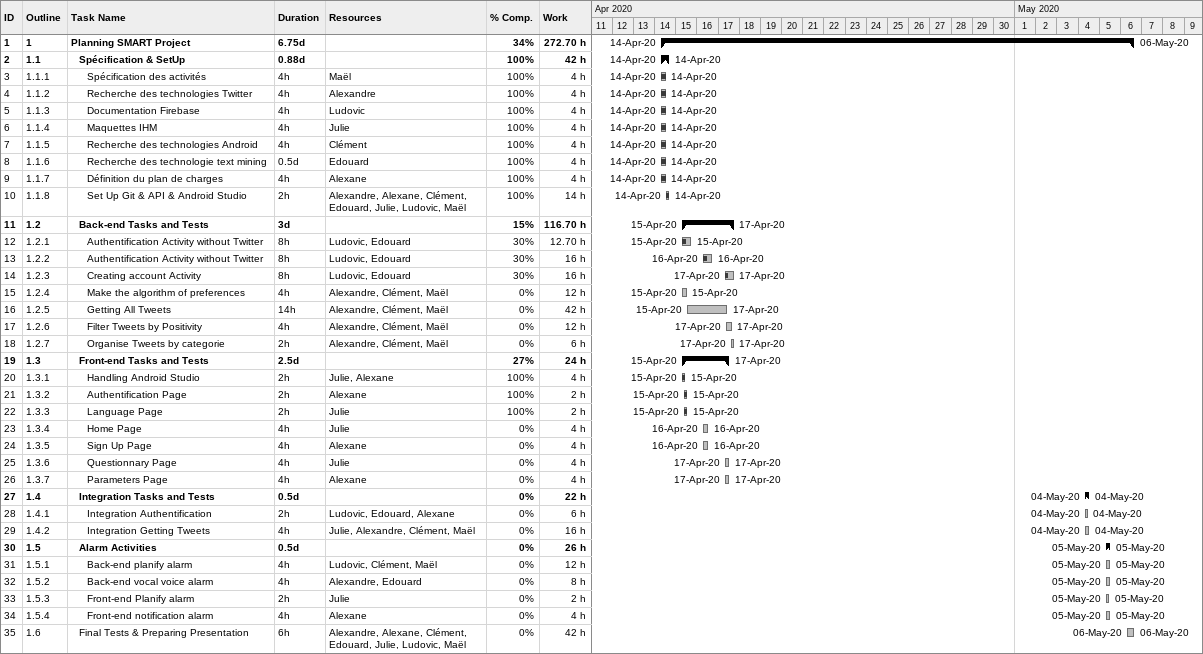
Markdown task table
| ID | WBS | Task | Duration | Start | Finish | Resources | % complete | Work (h) |
|---|---|---|---|---|---|---|---|---|
| 1 | 1 | **Planning SMART Project** | 6.75d | 2020-04-14 | 2020-05-06 |  | 34 | 272.70 |
| 2 | 1.1 | **Spécification & SetUp** | 0.88d | 2020-04-14 | 2020-04-14 |  | 100 | 42 |
| 3 | 1.1.1 | Spécification des activités | 4h | 2020-04-14 | 2020-04-14 | Maël | 100 | 4 |
| 4 | 1.1.2 | Recherche des technologies Twitter | 4h | 2020-04-14 | 2020-04-14 | Alexandre | 100 | 4 |
| 5 | 1.1.3 | Documentation Firebase | 4h | 2020-04-14 | 2020-04-14 | Ludovic | 100 | 4 |
| 6 | 1.1.4 | Maquettes IHM | 4h | 2020-04-14 | 2020-04-14 | Julie | 100 | 4 |
| 7 | 1.1.5 | Recherche des technologies Android | 4h | 2020-04-14 | 2020-04-14 | Clément | 100 | 4 |
| 8 | 1.1.6 | Recherche des technologie text mining | 0.5d | 2020-04-14 | 2020-04-14 | Edouard | 100 | 4 |
| 9 | 1.1.7 | Définition du plan de charges | 4h | 2020-04-14 | 2020-04-14 | Alexane | 100 | 4 |
| 10 | 1.1.8 | Set Up Git & API & Android Studio | 2h | 2020-04-14 | 2020-04-14 | Alexandre, Alexane, Clément, Edouard, Julie, Ludovic, Maël | 100 | 14 |
| 11 | 1.2 | **Back-end Tasks and Tests** | 3d | 2020-04-15 | 2020-04-17 |  | 15 | 116.70 |
| 12 | 1.2.1 | Authentification Activity without Twitter | 8h | 2020-04-15 | 2020-04-15 | Ludovic, Edouard | 30 | 12.70 |
| 13 | 1.2.2 | Authentification Activity without Twitter | 8h | 2020-04-16 | 2020-04-16 | Ludovic, Edouard | 30 | 16 |
| 14 | 1.2.3 | Creating account Activity | 8h | 2020-04-17 | 2020-04-17 | Ludovic, Edouard | 30 | 16 |
| 15 | 1.2.4 | Make the algorithm of preferences | 4h | 2020-04-15 | 2020-04-15 | Alexandre, Clément, Maël | 0 | 12 |
| 16 | 1.2.5 | Getting All Tweets | 14h | 2020-04-15 | 2020-04-17 | Alexandre, Clément, Maël | 0 | 42 |
| 17 | 1.2.6 | Filter Tweets by Positivity | 4h | 2020-04-17 | 2020-04-17 | Alexandre, Clément, Maël | 0 | 12 |
| 18 | 1.2.7 | Organise Tweets by categorie | 2h | 2020-04-17 | 2020-04-17 | Alexandre, Clément, Maël | 0 | 6 |
| 19 | 1.3 | **Front-end Tasks and Tests** | 2.5d | 2020-04-15 | 2020-04-17 |  | 27 | 24 |
| 20 | 1.3.1 | Handling Android Studio | 2h | 2020-04-15 | 2020-04-15 | Julie, Alexane | 100 | 4 |
| 21 | 1.3.2 | Authentification Page | 2h | 2020-04-15 | 2020-04-15 | Alexane | 100 | 2 |
| 22 | 1.3.3 | Language Page | 2h | 2020-04-15 | 2020-04-15 | Julie | 100 | 2 |
| 23 | 1.3.4 | Home Page | 4h | 2020-04-16 | 2020-04-16 | Julie | 0 | 4 |
| 24 | 1.3.5 | Sign Up Page | 4h | 2020-04-16 | 2020-04-16 | Alexane | 0 | 4 |
| 25 | 1.3.6 | Questionnary Page | 4h | 2020-04-17 | 2020-04-17 | Julie | 0 | 4 |
| 26 | 1.3.7 | Parameters Page | 4h | 2020-04-17 | 2020-04-17 | Alexane | 0 | 4 |
| 27 | 1.4 | **Integration Tasks and Tests** | 0.5d | 2020-05-04 | 2020-05-04 |  | 0 | 22 |
| 28 | 1.4.1 | Integration Authentification | 2h | 2020-05-04 | 2020-05-04 | Ludovic, Edouard, Alexane | 0 | 6 |
| 29 | 1.4.2 | Integration Getting Tweets | 4h | 2020-05-04 | 2020-05-04 | Julie, Alexandre, Clément, Maël | 0 | 16 |
| 30 | 1.5 | **Alarm Activities** | 0.5d | 2020-05-05 | 2020-05-05 |  | 0 | 26 |
| 31 | 1.5.1 | Back-end planify alarm | 4h | 2020-05-05 | 2020-05-05 | Ludovic, Clément, Maël | 0 | 12 |
| 32 | 1.5.2 | Back-end vocal voice alarm | 4h | 2020-05-05 | 2020-05-05 | Alexandre, Edouard | 0 | 8 |
| 33 | 1.5.3 | Front-end Planify alarm | 2h | 2020-05-05 | 2020-05-05 | Julie | 0 | 2 |
| 34 | 1.5.4 | Front-end notification alarm | 4h | 2020-05-05 | 2020-05-05 | Alexane | 0 | 4 |
| 35 | 1.6 | Final Tests & Preparing Presentation | 6h | 2020-05-06 | 2020-05-06 | Alexandre, Alexane, Clément, Edouard, Julie, Ludovic, Maël | 0 | 42 |
